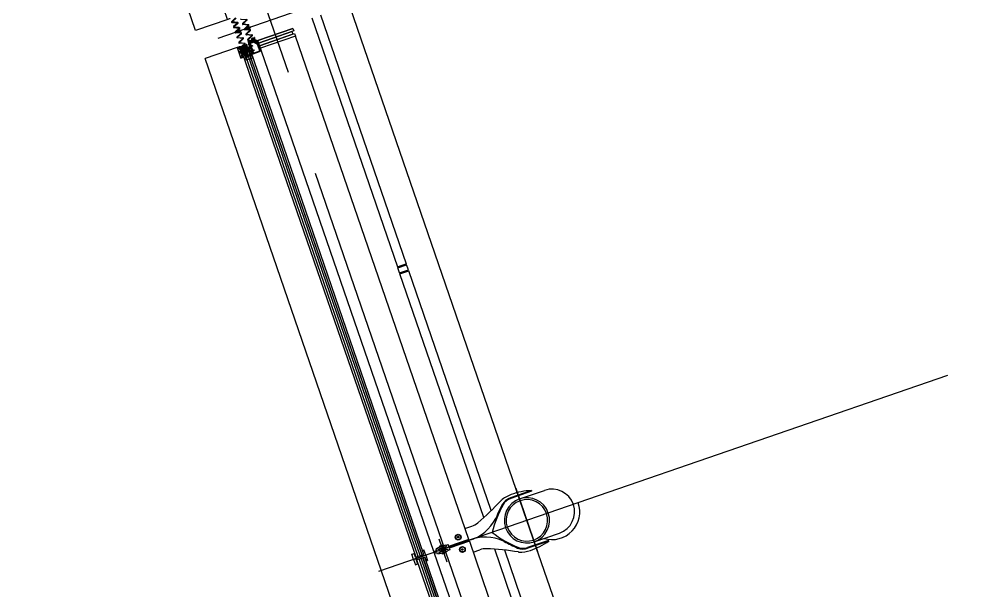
# Model space of a CAD drawing. Extents: x 809487 to 809680, y 818779 to 819225.
# Drawn here: x 809576.65 to 809581.85, y 818944.31 to 818947.39 of the extents above; entities that cross this region are included whole.
import ezdxf

# ---------------------------------------------------------------- set-up
doc = ezdxf.new("R2010")
doc.units = 0
for name, color, linetype in [('Default', 7, 'Continuous'), ('F-RC', 7, 'Continuous'), ('MAJ214__', 7, 'Continuous'), ('MAJ270__', 7, 'Continuous'), ('MAJ292__', 7, 'Continuous'), ('MAJ322__', 7, 'Continuous'), ('MAJ520__', 7, 'Continuous'), ('Refence', 7, 'Continuous'), ('WELDING', 7, 'Continuous')]:
    doc.layers.add(name, color=color, linetype=linetype)

# ---------------------------------------------------------------- blocks, each defined once
blk = doc.blocks.new('A$C53653C59_1')
at = {"layer": 'Default'}
for p, q in [((0.0101, 0.0085), (0.0128, 0.0128)), ((0.0101, 0.0059), (0.0101, 0.0084)), ((0.0128, 0.0011), (0.0102, 0.0058)), ((0.0114, 0.0082), (0.0131, 0.0108)), ((0.0114, 0.0082), (0.0114, 0.0061)), ((0.0131, 0.0031), (0.0114, 0.0061)), ((0.0129, 0.0128), (0.0129, 0.013)), ((0.0129, 0.0128), (0.0143, 0.0128)), ((0.0143, 0.0011), (0.0129, 0.0011)), ((0.0129, 0.0011), (0.0129, 0.001)), ((0.019, 0.0108), (0.0131, 0.0108)), ((0.0131, 0.0031), (0.019, 0.0031)), ((0.0144, 0.0127), (0.0144, 0.0122)), ((0.0144, 0.0017), (0.0144, 0.0012)), ((0.0145, 0.0121), (0.019, 0.0121)), ((0.019, 0.0018), (0.0145, 0.0018)), ((0.0179, 0.0071), (0.0179, 0.0081)), ((0.0179, 0.0058), (0.0179, 0.0067)), ((0.018, 0.0082), (0.019, 0.0082)), ((0.0203, 0.0071), (0.018, 0.007)), ((0.018, 0.0068), (0.0203, 0.0069)), ((0.019, 0.0057), (0.018, 0.0057)), ((0.0191, 0.0122), (0.0191, 0.0127)), ((0.0191, 0.0083), (0.0191, 0.0107)), ((0.0191, 0.0032), (0.0191, 0.0056)), ((0.0191, 0.0012), (0.0191, 0.0017)), ((0.0192, 0.0128), (0.0203, 0.0128)), ((0.0203, 0.0011), (0.0192, 0.0011)), ((0.0204, 0.0127), (0.0204, 0.0072)), ((0.0204, 0.0068), (0.0204, 0.0012))]:
    blk.add_line(p, q, dxfattribs=at)
for points in [[(0, 0), (0.001, 0.001), (0.0109, 0.001), (0.0081, 0.0059), (0.0081, 0.0085), (0.011, 0.013), (0.001, 0.013), (0, 0.014)], [(0.019, 0.0131), (0.019, 0.0121), (0.0144, 0.0121), (0.0144, 0.0131)], [(0.0191, 0.0008), (0.0191, 0.0018), (0.0144, 0.0018), (0.0144, 0.0008)]]:
    blk.add_lwpolyline(points, close=True, dxfattribs=at)
for centre, start, end in [((0.0102, 0.0084), 135.0442, 180.0442), ((0.0102, 0.0059), 180.0442, 225.0442), ((0.0129, 0.0127), 90.0442, 135.0442), ((0.0129, 0.0012), 225.0442, 270.0442), ((0.0143, 0.0127), 0.0442, 90.0442), ((0.0143, 0.0012), 270.0442, 0.0442), ((0.0145, 0.0122), 180.0442, 270.0442), ((0.0145, 0.0017), 90.0442, 180.0442), ((0.018, 0.0081), 90.0442, 180.0442), ((0.018, 0.0071), 180.0442, 270.0442), ((0.018, 0.0067), 90.0442, 180.0442), ((0.018, 0.0058), 180.0442, 270.0442), ((0.019, 0.0122), 270.0442, 0.0442), ((0.019, 0.0107), 0.0442, 90.0442), ((0.019, 0.0083), 270.0442, 0.0442), ((0.019, 0.0056), 0.0442, 90.0442), ((0.019, 0.0032), 270.0442, 0.0442), ((0.019, 0.0017), 0.0442, 90.0442), ((0.0192, 0.0127), 90.0442, 180.0442), ((0.0192, 0.0012), 180.0442, 270.0442), ((0.0203, 0.0127), 0.0442, 90.0442), ((0.0203, 0.0072), 270.0442, 0.0442), ((0.0203, 0.0068), 0.0442, 90.0442), ((0.0203, 0.0012), 270.0442, 0.0442)]:
    blk.add_arc(centre, 0.0001, start, end, dxfattribs=at)
blk = doc.blocks.new('M06MR19')
at = {"layer": 'Default'}
for p, q in [((-0.0092, 0), (0.024, 0)), ((0, 0.0025), (0.019, 0.0025)), ((0.0185, -0.003), (0.0185, 0.003)), ((0, -0.0025), (0.019, -0.0025))]:
    blk.add_line(p, q, dxfattribs=at)
for points in [[(-0.0042, 0.0008), (-0.0022, 0.0008), (-0.0022, -0.0007), (-0.0042, -0.0007)], [(-0.002, 0.006), (0, 0.006), (0, -0.006), (-0.002, -0.006)], [(0, -0.003), (0.0185, -0.003), (0.019, -0.0025), (0.019, 0.0025), (0.0185, 0.003), (0, 0.003)]]:
    blk.add_lwpolyline(points, dxfattribs=at)
for centre, radius, start, end in [((0.0078, 0), 0.012, 152.9643, 207.0357), ((-0.002, 0.005), 0.001, 90, 152.9643), ((-0.002, -0.005), 0.001, 207.0357, 270)]:
    blk.add_arc(centre, radius, start, end, dxfattribs=at)
blk = doc.blocks.new('N10TC16')
at = {"layer": 'Default'}
for p, q in [((-0.005, 0), (0.021, 0)), ((0.0035, 0.0025), (0.0043, -0.0025)), ((0.0055, 0.0025), (0.0063, -0.0025)), ((0.0075, 0.0025), (0.0083, -0.0025)), ((0.0095, 0.0025), (0.0103, -0.0025)), ((0.0115, 0.0025), (0.0123, -0.0025)), ((0.0135, 0.0025), (0.0143, -0.0025))]:
    blk.add_line(p, q, dxfattribs=at)
blk.add_lwpolyline([(0.003, 0.0017), (0, 0.0049), (0, -0.0049), (0.003, -0.0017)], close=True, dxfattribs=at)
for points in [[(0, 0.0008), (0.0014, 0.0008), (0.0014, -0.0008), (0, -0.0008)], [(0.003, -0.0017), (0.0138, -0.0017), (0.016, 0), (0.0138, 0.0017), (0.003, 0.0017)]]:
    blk.add_lwpolyline(points, dxfattribs=at)
blk = doc.blocks.new('M06MC_P')
at = {"layer": 'Default'}
for p, q in [((-0.011, 0), (0.011, 0)), ((0, -0.011), (0, 0.011))]:
    blk.add_line(p, q, dxfattribs=at)
for points in [[(-0.00375, 0.00025), (-0.00375, -0.00025)], [(-0.00125, 0.00075), (-0.00325, 0.00075)], [(-0.00075, 0.00325), (-0.00075, 0.00125)], [(0.00025, 0.00375), (-0.00025, 0.00375)], [(0.00075, 0.00125), (0.00075, 0.00325)], [(0.00325, 0.00075), (0.00125, 0.00075)], [(0.00375, -0.00025), (0.00375, 0.00025)], [(-0.00325, -0.00075), (-0.00125, -0.00075)], [(-0.00075, -0.00125), (-0.00075, -0.00325)], [(-0.00025, -0.00375), (0.00025, -0.00375)], [(0.00075, -0.00325), (0.00075, -0.00125)], [(0.00125, -0.00075), (0.00325, -0.00075)]]:
    blk.add_lwpolyline(points, dxfattribs=at)
blk.add_circle((0, 0), 0.006, dxfattribs=at)
for centre, start, end in [((-0.00325, 0.00025), 90, 180), ((-0.00125, 0.00125), 270, 0), ((-0.00025, 0.00325), 90, 180), ((0.00025, 0.00325), 0, 90), ((0.00125, 0.00125), 180, 270), ((0.00325, 0.00025), 360, 90), ((-0.00325, -0.00025), 180, 270), ((-0.00125, -0.00125), 0, 90), ((-0.00025, -0.00325), 180, 270), ((0.00025, -0.00325), 270, 0), ((0.00125, -0.00125), 90, 180), ((0.00325, -0.00025), 270, 0)]:
    blk.add_arc(centre, 0.0005, start, end, dxfattribs=at)
blk = doc.blocks.new('M06MC16')
at = {"layer": 'Default'}
for p, q in [((-0.005, 0), (0.021, 0)), ((0.003, 0.0025), (0.016, 0.0025)), ((0.0155, -0.003), (0.0155, 0.003)), ((0.003, -0.0025), (0.016, -0.0025))]:
    blk.add_line(p, q, dxfattribs=at)
blk.add_lwpolyline([(0, -0.006), (0.003, -0.003), (0.003, 0.003), (0, 0.006)], close=True, dxfattribs=at)
for points in [[(0, 0.00075), (0.002, 0.00075), (0.002, -0.00075), (0, -0.00075)], [(0.003, -0.003), (0.0155, -0.003), (0.016, -0.0025), (0.016, 0.0025), (0.0155, 0.003), (0.003, 0.003)]]:
    blk.add_lwpolyline(points, dxfattribs=at)
blk = doc.blocks.new('N12TH32')
at = {"layer": 'Default'}
for p, q in [((-0.0089, 0), (0.037, 0)), ((0, 0.0028), (0.001, -0.0028)), ((0.0021, 0.0028), (0.0031, -0.0028)), ((0.0042, 0.0028), (0.0052, -0.0028)), ((0.0063, 0.0028), (0.0073, -0.0028)), ((0.0084, 0.0028), (0.0094, -0.0028)), ((0.0105, 0.0028), (0.0115, -0.0028)), ((0.0126, 0.0028), (0.0136, -0.0028)), ((0.0147, 0.0028), (0.0157, -0.0028)), ((0.0168, 0.0028), (0.0178, -0.0028)), ((0.0189, 0.0028), (0.0199, -0.0028)), ((0.021, 0.0028), (0.022, -0.0028)), ((0.0231, 0.0028), (0.0241, -0.0028)), ((0.0252, 0.0028), (0.0262, -0.0028)), ((0.0273, 0.0028), (0.0283, -0.0028)), ((0.0294, 0.0028), (0.0303, -0.0023))]:
    blk.add_line(p, q, dxfattribs=at)
blk.add_lwpolyline([(-0.0039, 0.0034), (-0.0034, 0.004), (0, 0.004), (0, -0.004), (-0.0034, -0.004), (-0.0039, -0.0034)], close=True, dxfattribs=at)
for points in [[(-0.0034, 0), (0, 0), (-0.0034, 0)], [(0, -0.002), (0.0293, -0.002), (0.032, 0), (0.0293, 0.0021), (0, 0.0021)]]:
    blk.add_lwpolyline(points, dxfattribs=at)
for centre in [(-0.0002, 0.002), (-0.0002, -0.002)]:
    blk.add_arc(centre, 0.00372, 147.7958, 212.2042, dxfattribs=at)
blk = doc.blocks.new('A$C775818B6')
at = {"layer": 'Default'}
for points in [[(-0.0022, -0.0063), (-0.0022, -0.0018)], [(-0.0019, -0.0015), (-0.0014, -0.0015)], [(-0.0014, -0.0065), (-0.0019, -0.0065)], [(-0.0012, -0.0018), (-0.0012, -0.0025)], [(-0.0012, -0.0055), (-0.0012, -0.0063)], [(-0.0007, -0.003), (-0.0002, -0.003)], [(-0.0002, -0.005), (-0.0007, -0.005)], [(0.0003, -0.0025), (0.0003, -0.0005)], [(0.0003, -0.0075), (0.0003, -0.0055)], [(0.0008, 0), (0.0028, 0)], [(0.0028, -0.008), (0.0008, -0.008)], [(0.0013, -0.0015), (0.0013, -0.0065)], [(0.0023, -0.0065), (0.0023, -0.0015)], [(0.0033, -0.0005), (0.0033, -0.0075)]]:
    blk.add_lwpolyline(points, dxfattribs=at)
for centre, radius, start, end in [((-0.0019, -0.0018), 0.00025, 90.0056, 180.0056), ((-0.0019, -0.0063), 0.00025, 180.0056, 270.0056), ((-0.0014, -0.0018), 0.00025, 0.0056, 90.0056), ((-0.0014, -0.0063), 0.00025, 270.0056, 0.0056), ((-0.0007, -0.0025), 0.0005, 180.0056, 270.0056), ((-0.0007, -0.0055), 0.0005, 90.0056, 180.0056), ((-0.0002, -0.0025), 0.0005, 270.0056, 0.0056), ((-0.0002, -0.0055), 0.0005, 0.0056, 90.0056), ((0.0008, -0.0005), 0.0005, 90, 180.0056), ((0.0008, -0.0075), 0.0005, 180.0056, 270), ((0.0018, -0.0015), 0.0005, 0.0056, 180.0056), ((0.0018, -0.0065), 0.0005, 180.0056, 0.0056), ((0.0028, -0.0005), 0.0005, 0.0043, 90), ((0.0028, -0.0075), 0.0005, 270, 0.0043)]:
    blk.add_arc(centre, radius, start, end, dxfattribs=at)

msp = doc.modelspace()

# ---------------------------------------------------------------- linework, layer by layer
at = {"layer": 'Default'}
for points in [[(809577.9237, 818947.2722), (809577.9245, 818947.2699), (809577.9101, 818947.2675), (809577.9109, 818947.2652)], [(809577.8647, 818947.2281), (809577.8655, 818947.2258), (809577.8511, 818947.2234), (809577.8519, 818947.2211)], [(809577.8588, 818947.2076), (809577.8938, 818947.2197), (809577.8951, 818947.2159), (809577.8601, 818947.2038)], [(809577.8596, 818947.2079), (809577.8621, 818947.2008), (809577.8924, 818947.2192), (809577.8948, 818947.2121)]]:
    msp.add_lwpolyline(points, close=True, dxfattribs=at)
msp.add_lwpolyline([(809577.8601, 818947.2038), (809577.8725, 818947.1679), (809577.9075, 818947.1799), (809577.8951, 818947.2159)], dxfattribs=at)
at = {"layer": 'F-RC'}
for p, q in [((809578.2261, 818947.3949), (809578.6884, 818946.0522)), ((809578.2733, 818947.4112), (809578.7357, 818946.0685)), ((809578.6884, 818946.0522), (809578.708, 818946.059)), ((809578.69, 818946.0475), (809578.7373, 818946.0638)), ((809578.6998, 818946.0192), (809578.69, 818946.0475)), ((809578.6919, 818946.0482), (809578.6903, 818946.0529)), ((809578.6998, 818946.0192), (809578.7471, 818946.0354)), ((809578.7014, 818946.0144), (809578.7487, 818946.0307)), ((809578.708, 818946.059), (809578.7357, 818946.0685)), ((809578.7354, 818946.0631), (809578.7338, 818946.0679)), ((809578.7471, 818946.0354), (809578.7373, 818946.0638)), ((809578.7468, 818946.0301), (809578.7452, 818946.0348)), ((809579.1938, 818944.738), (809578.7487, 818946.0307)), ((809579.1538, 818944.7005), (809578.7014, 818946.0144)), ((809578.7033, 818946.0151), (809578.7017, 818946.0198)), ((809579.6651, 818943.2157), (809579.2127, 818944.5296)), ((809579.7124, 818943.232), (809579.2672, 818944.5247))]:
    msp.add_line(p, q, dxfattribs=at)
at = {"layer": 'MAJ214__'}
for p, q in [((809578.8838, 818944.5172), (809577.9347, 818947.2734)), ((809578.8208, 818944.4982), (809577.8847, 818947.2165)), ((809578.8215, 818944.4984), (809577.8855, 818947.2168)), ((809578.8, 818944.491), (809577.8639, 818947.2094)), ((809578.8113, 818944.4949), (809577.8753, 818947.2133)), ((809579.0729, 818944.5823), (809578.9642, 818944.5449)), ((809579.0761, 818944.5729), (809578.9674, 818944.5355)), ((809578.8838, 818944.5172), (809578.898, 818944.5221)), ((809578.9051, 818944.5352), (809578.8947, 818944.5316)), ((809578.8947, 818944.5316), (809578.898, 818944.5221)), ((809578.9125, 818944.5126), (809578.9201, 818944.5152)), ((809578.9452, 818944.5423), (809578.9144, 818944.5317)), ((809578.9152, 818944.5442), (809578.937, 818944.5517)), ((809578.9159, 818944.5455), (809578.9152, 818944.5442)), ((809578.9162, 818944.5414), (809578.9152, 818944.5442)), ((809578.9357, 818944.5523), (809578.9159, 818944.5455)), ((809578.916, 818944.5059), (809578.96, 818944.521)), ((809578.9162, 818944.5414), (809578.938, 818944.5488)), ((809578.9181, 818944.542), (809578.9184, 818944.5411)), ((809578.9509, 818944.5258), (809578.9201, 818944.5152)), ((809578.9492, 818944.5162), (809578.9274, 818944.5087)), ((809578.9502, 818944.5134), (809578.9284, 818944.5059)), ((809578.9357, 818944.5523), (809578.937, 818944.5517)), ((809578.9361, 818944.5482), (809578.9364, 818944.5472)), ((809578.938, 818944.5488), (809578.937, 818944.5517)), ((809578.9453, 818944.5424), (809578.9529, 818944.545)), ((809578.9468, 818944.5154), (809578.9471, 818944.516)), ((809578.947, 818944.5165), (809578.9471, 818944.516)), ((809578.9502, 818944.5134), (809578.9492, 818944.5162)), ((809578.9495, 818944.5121), (809578.9502, 818944.5134)), ((809578.9505, 818944.5508), (809578.9609, 818944.5544)), ((809578.9586, 818944.5285), (809578.951, 818944.5258)), ((809578.9707, 818944.526), (809578.9603, 818944.5224)), ((809578.9609, 818944.5544), (809578.9642, 818944.5449)), ((809578.9674, 818944.5355), (809578.9707, 818944.526)), ((809579.7767, 818941.6545), (809578.8048, 818944.4768)), ((809579.788, 818941.6584), (809578.8162, 818944.4807)), ((809579.7975, 818941.6616), (809578.8256, 818944.484)), ((809579.7982, 818941.6619), (809578.8264, 818944.4842)), ((809578.887, 818944.5078), (809578.9012, 818944.5127)), ((809578.887, 818944.5078), (809580.8372, 818938.8441)), ((809578.9045, 818944.5032), (809578.9012, 818944.5127)), ((809578.9149, 818944.5068), (809578.9045, 818944.5032)), ((809578.9284, 818944.5059), (809578.9274, 818944.5087)), ((809578.9297, 818944.5053), (809578.9284, 818944.5059)), ((809578.929, 818944.5103), (809578.9292, 818944.5099)), ((809578.9298, 818944.5096), (809578.9292, 818944.5099)), ((809578.9297, 818944.5053), (809578.9495, 818944.5121))]:
    msp.add_line(p, q, dxfattribs=at)
for points in [[(809579.4107, 818944.8458), (809579.2979, 818944.807)], [(809579.5046, 818944.5733), (809579.3918, 818944.5345)], [(809578.9494, 818944.5517), (809578.9054, 818944.5366)]]:
    msp.add_lwpolyline(points, dxfattribs=at)
for centre, radius in [((809579.0158, 818944.5944), 0.0155), ((809579.0158, 818944.5944), 0.0135), ((809579.0158, 818944.5944), 0.0042), ((809579.0386, 818944.5282), 0.0155), ((809579.0386, 818944.5282), 0.0135), ((809579.0386, 818944.5282), 0.0042)]:
    msp.add_circle(centre, radius, dxfattribs=at)
for centre, radius, start, end in [((809579.3237, 818944.7321), 0.0792, 109, 149.9624), ((809579.746, 818944.4879), 0.567, 149.9624, 158.1041), ((809579.0121, 818944.7997), 0.2307, 285.6773, 333.2312), ((809579.2013, 818944.7068), 0.02, 326.6754, 338.1041), ((809579.1621, 818944.3642), 0.2307, 64.7688, 112.3227), ((809579.1621, 818944.3642), 0.2307, 105.6773, 112.3227), ((809579.0121, 818944.7997), 0.2307, 285.6773, 292.3227), ((809579.254, 818944.5539), 0.02, 59.8959, 71.3246), ((809579.5484, 818945.0618), 0.567, 239.8959, 248.0376), ((809578.9327, 818944.5288), 0.0095, 145.1826, 198.9999), ((809578.9327, 818944.5288), 0.0095, 198.9999, 252.8174), ((809578.9327, 818944.5288), 0.006, 19.0001, 198.9999), ((809578.9327, 818944.5288), 0.006, 198.9999, 19.0001), ((809578.9327, 818944.5288), 0.0109, 101.1265, 116.8735), ((809578.9327, 818944.5288), 0.0109, 281.1265, 296.8735), ((809578.9327, 818944.5288), 0.0095, 19.0001, 71.3051), ((809578.9327, 818944.5288), 0.0095, 326.6949, 19.0001), ((809579.366, 818944.6094), 0.0792, 248.0376, 289)]:
    msp.add_arc(centre, radius, start, end, dxfattribs=at)
for points, degree in [([(809578.9051, 818944.5359), (809578.9051, 818944.5359), (809578.9051, 818944.536), (809578.9051, 818944.5361), (809578.9052, 818944.5361), (809578.9052, 818944.5362), (809578.9052, 818944.5362), (809578.9052, 818944.5363), (809578.9052, 818944.5363), (809578.9052, 818944.5364), (809578.9053, 818944.5364), (809578.9053, 818944.5365), (809578.9053, 818944.5365), (809578.9054, 818944.5366), (809578.9054, 818944.5366), (809578.9054, 818944.5366)], 3), ([(809578.906, 818944.5297), (809578.9059, 818944.53), (809578.9058, 818944.5304), (809578.9056, 818944.5312), (809578.9055, 818944.5318), (809578.9053, 818944.5329), (809578.9052, 818944.5335), (809578.9052, 818944.5346), (809578.9051, 818944.5352), (809578.9051, 818944.5359)], 3), ([(809578.906, 818944.5297), (809578.906, 818944.5297), (809578.906, 818944.5296), (809578.906, 818944.5296), (809578.906, 818944.5296), (809578.906, 818944.5295), (809578.906, 818944.5295), (809578.906, 818944.5295)], 3), ([(809578.9068, 818944.5291), (809578.9068, 818944.5291), (809578.9068, 818944.5291), (809578.9068, 818944.5291), (809578.9067, 818944.5291), (809578.9066, 818944.5291), (809578.9066, 818944.5291), (809578.9065, 818944.5291), (809578.9064, 818944.5291), (809578.9063, 818944.5292), (809578.9062, 818944.5292), (809578.9061, 818944.5294), (809578.9061, 818944.5294), (809578.906, 818944.5295)], 3), ([(809578.9068, 818944.5291), (809578.9074, 818944.5293), (809578.9081, 818944.5296), (809578.9097, 818944.5301), (809578.9106, 818944.5304), (809578.9122, 818944.531), (809578.9128, 818944.5312), (809578.9137, 818944.5315), (809578.914, 818944.5316), (809578.9144, 818944.5317)], 3), ([(809578.9068, 818944.5291), (809578.9077, 818944.5294), (809578.9085, 818944.5297), (809578.9094, 818944.53), (809578.9107, 818944.5305), (809578.9119, 818944.5309), (809578.9133, 818944.5313), (809578.9136, 818944.5315), (809578.914, 818944.5316), (809578.9144, 818944.5317)], 3), ([(809578.9144, 818944.5317), (809578.9144, 818944.5317), (809578.9144, 818944.5317), (809578.9145, 818944.5316), (809578.9145, 818944.5314), (809578.9146, 818944.5308), (809578.9147, 818944.5304), (809578.9149, 818944.5291), (809578.915, 818944.5281), (809578.9155, 818944.5259), (809578.9158, 818944.5247), (809578.9162, 818944.5234), (809578.9162, 818944.5232), (809578.9163, 818944.5231)], 3), ([(809578.9163, 818944.5231), (809578.9166, 818944.5221), (809578.917, 818944.5211), (809578.918, 818944.5192), (809578.9185, 818944.5182), (809578.9192, 818944.5169), (809578.9195, 818944.5164), (809578.9198, 818944.5158), (809578.92, 818944.5156), (809578.92, 818944.5153), (809578.9201, 818944.5152), (809578.9201, 818944.5152)], 3), ([(809578.9256, 818944.5353), (809578.9256, 818944.5353), (809578.9256, 818944.5353), (809578.9255, 818944.5352), (809578.9255, 818944.5351), (809578.9253, 818944.5349), (809578.9252, 818944.5347), (809578.925, 818944.5344), (809578.9249, 818944.5342), (809578.9248, 818944.534)], 3), ([(809578.9277, 818944.5386), (809578.9266, 818944.5368), (809578.9256, 818944.5353)], 2), ([(809578.9297, 818944.5198), (809578.9298, 818944.5197), (809578.93, 818944.5197), (809578.9305, 818944.5195), (809578.9307, 818944.5195), (809578.9309, 818944.5194), (809578.931, 818944.5193), (809578.9311, 818944.5193), (809578.9311, 818944.5193), (809578.9311, 818944.5193)], 3), ([(809578.9343, 818944.5383), (809578.9325, 818944.5389), (809578.9306, 818944.5395)], 2), ([(809578.9311, 818944.5193), (809578.9329, 818944.5187), (809578.9348, 818944.518)], 2), ([(809578.9357, 818944.5378), (809578.9356, 818944.5379), (809578.9353, 818944.5379), (809578.9349, 818944.5381), (809578.9347, 818944.5381), (809578.9345, 818944.5382), (809578.9344, 818944.5382), (809578.9343, 818944.5383), (809578.9343, 818944.5383), (809578.9343, 818944.5383)], 3), ([(809578.9376, 818944.519), (809578.9388, 818944.5208), (809578.9398, 818944.5223)], 2), ([(809578.9398, 818944.5223), (809578.9398, 818944.5223), (809578.9398, 818944.5223), (809578.9399, 818944.5224), (809578.9399, 818944.5225), (809578.9401, 818944.5227), (809578.9402, 818944.5229), (809578.9404, 818944.5232), (809578.9405, 818944.5234), (809578.9406, 818944.5236)], 3), ([(809578.9452, 818944.5423), (809578.9452, 818944.5424), (809578.9453, 818944.5424), (809578.9453, 818944.5424)], 2), ([(809578.9452, 818944.5423), (809578.9452, 818944.5424), (809578.9453, 818944.5424), (809578.9453, 818944.5424)], 2), ([(809578.9491, 818944.5344), (809578.9488, 818944.5355), (809578.9484, 818944.5364), (809578.9474, 818944.5384), (809578.9469, 818944.5394), (809578.9462, 818944.5407), (809578.9459, 818944.5411), (809578.9455, 818944.5418), (809578.9454, 818944.542), (809578.9454, 818944.5423), (809578.9453, 818944.5423), (809578.9453, 818944.5424)], 3), ([(809578.951, 818944.5258), (809578.951, 818944.5259), (809578.951, 818944.5259), (809578.9509, 818944.526), (809578.9509, 818944.5262), (809578.9508, 818944.5268), (809578.9507, 818944.5272), (809578.9505, 818944.5284), (809578.9504, 818944.5295), (809578.9499, 818944.5317), (809578.9496, 818944.5329), (809578.9492, 818944.5342), (809578.9492, 818944.5343), (809578.9491, 818944.5344)], 3), ([(809578.9501, 818944.5513), (809578.9505, 818944.5508), (809578.9508, 818944.5504), (809578.9515, 818944.5494), (809578.9518, 818944.5489), (809578.9523, 818944.5479), (809578.9526, 818944.5474), (809578.953, 818944.5466), (809578.9531, 818944.5463), (809578.9532, 818944.546)], 3), ([(809578.951, 818944.5258), (809578.951, 818944.5258), (809578.9509, 818944.5258), (809578.9509, 818944.5258)], 2), ([(809578.9533, 818944.5458), (809578.9533, 818944.5457), (809578.9533, 818944.5457), (809578.9533, 818944.5456), (809578.9533, 818944.5455), (809578.9533, 818944.5454), (809578.9533, 818944.5453), (809578.9532, 818944.5452), (809578.9531, 818944.5451), (809578.953, 818944.5451), (809578.953, 818944.545), (809578.9529, 818944.545), (809578.9529, 818944.545), (809578.9529, 818944.545)], 3), ([(809578.9533, 818944.5458), (809578.9533, 818944.5458), (809578.9533, 818944.5458), (809578.9533, 818944.5458), (809578.9533, 818944.5459), (809578.9532, 818944.5459), (809578.9532, 818944.5459), (809578.9532, 818944.546)], 3), ([(809578.9586, 818944.5285), (809578.9586, 818944.5285), (809578.9586, 818944.5285), (809578.9586, 818944.5285), (809578.9587, 818944.5285), (809578.9588, 818944.5285), (809578.9588, 818944.5285), (809578.9589, 818944.5285), (809578.959, 818944.5285), (809578.9591, 818944.5284), (809578.9592, 818944.5283), (809578.9593, 818944.5282), (809578.9593, 818944.5282), (809578.9594, 818944.5281)], 3), ([(809578.9594, 818944.5279), (809578.9594, 818944.5279), (809578.9594, 818944.5279), (809578.9594, 818944.528), (809578.9594, 818944.528), (809578.9594, 818944.5281), (809578.9594, 818944.5281), (809578.9594, 818944.5281)], 3), ([(809578.9594, 818944.5279), (809578.9595, 818944.5276), (809578.9596, 818944.5272), (809578.9598, 818944.5264), (809578.9599, 818944.5258), (809578.9601, 818944.5247), (809578.9602, 818944.5241), (809578.9602, 818944.523), (809578.9603, 818944.5223), (809578.9603, 818944.5217)], 3), ([(809578.9603, 818944.5217), (809578.9603, 818944.5217), (809578.9603, 818944.5216), (809578.9602, 818944.5215), (809578.9602, 818944.5215), (809578.9602, 818944.5214), (809578.9602, 818944.5213), (809578.9602, 818944.5213), (809578.9602, 818944.5213), (809578.9602, 818944.5212), (809578.9601, 818944.5212), (809578.9601, 818944.5211), (809578.9601, 818944.5211), (809578.96, 818944.521), (809578.96, 818944.521), (809578.96, 818944.521)], 3), ([(809578.9121, 818944.5118), (809578.9121, 818944.5118), (809578.9121, 818944.5119), (809578.9121, 818944.512), (809578.9121, 818944.5121), (809578.9121, 818944.5122), (809578.9121, 818944.5123), (809578.9122, 818944.5124), (809578.9123, 818944.5124), (809578.9124, 818944.5125), (809578.9124, 818944.5126), (809578.9125, 818944.5126), (809578.9125, 818944.5126), (809578.9125, 818944.5126)], 3), ([(809578.9121, 818944.5118), (809578.9121, 818944.5118), (809578.9121, 818944.5118), (809578.9121, 818944.5117), (809578.9121, 818944.5117), (809578.9122, 818944.5117), (809578.9122, 818944.5116), (809578.9122, 818944.5116)], 3), ([(809578.9153, 818944.5063), (809578.9149, 818944.5067), (809578.9146, 818944.5072), (809578.9139, 818944.5082), (809578.9136, 818944.5087), (809578.9131, 818944.5097), (809578.9128, 818944.5102), (809578.9124, 818944.511), (809578.9123, 818944.5113), (809578.9122, 818944.5116)], 3), ([(809578.916, 818944.5059), (809578.916, 818944.5058), (809578.9159, 818944.5058), (809578.9159, 818944.5059), (809578.9158, 818944.5059), (809578.9157, 818944.5059), (809578.9157, 818944.5059), (809578.9156, 818944.506), (809578.9156, 818944.506), (809578.9156, 818944.506), (809578.9155, 818944.506), (809578.9155, 818944.5061), (809578.9154, 818944.5061), (809578.9154, 818944.5062), (809578.9153, 818944.5062), (809578.9153, 818944.5063)], 3)]:
    msp.add_open_spline(points, degree=degree, dxfattribs=at)
at = {"layer": 'MAJ270__'}
for p, q in [((809579.3865, 818944.685), (809577.4331, 818950.3582)), ((809578.1001, 818947.1003), (809577.9284, 818947.5989)), ((809578.2601, 818947.4701), (809577.7202, 818947.2842)), ((809578.2447, 818946.5574), (809587.042, 818921.0081)), ((809581.6553, 818945.4663), (809578.5853, 818944.4092)), ((809581.6553, 818945.4663), (809578.5853, 818944.4092)), ((809579.327, 818944.858), (809579.4443, 818944.5171)), ((809579.446, 818944.5121), (809579.3287, 818944.853)), ((809581.3399, 818939.0119), (809579.3865, 818944.685)), ((809578.9563, 818944.4601), (809578.9136, 818944.5844)), ((809578.9563, 818944.4601), (809578.9136, 818944.5844)), ((809578.9563, 818944.4601), (809578.9136, 818944.5844)), ((809578.7933, 818944.4728), (809578.7884, 818944.487)), ((809578.7933, 818944.4728), (809578.7884, 818944.487))]:
    msp.add_line(p, q, dxfattribs=at)
msp.add_circle((809578.7908, 818944.4799), 0.003, dxfattribs=at)
msp.add_circle((809578.7908, 818944.4799), 0.003, dxfattribs=at)
at = {"layer": 'MAJ292__'}
for p, q in [((809577.599, 818947.327), (809576.6483, 818950.0879)), ((809577.7727, 818947.3869), (809577.599, 818947.327)), ((809578.1239, 818947.3385), (809577.9347, 818947.2734)), ((809578.0955, 818947.3288), (809578.1144, 818947.3353)), ((809579.0729, 818944.5823), (809578.1385, 818947.296)), ((809577.8234, 818947.2351), (809577.6511, 818947.1757)), ((809578.8309, 818944.5017), (809577.8949, 818947.2201)), ((809580.5551, 818938.7417), (809577.6511, 818947.1757)), ((809578.7884, 818944.487), (809577.8524, 818947.2054)), ((809579.3468, 818944.8004), (809579.482, 818944.847)), ((809579.0761, 818944.5729), (809581.0263, 818938.9092)), ((809579.4262, 818944.5697), (809579.5614, 818944.6163)), ((809578.8236, 818944.523), (809578.8309, 818944.5255)), ((809578.8309, 818944.5017), (809578.8236, 818944.523)), ((809578.8407, 818944.4971), (809578.8309, 818944.5255)), ((809578.7654, 818944.5029), (809578.7777, 818944.5072)), ((809578.7752, 818944.4746), (809578.7654, 818944.5029)), ((809578.7752, 818944.4746), (809578.8407, 818944.4971)), ((809578.7752, 818944.4746), (809578.8407, 818944.4971)), ((809578.7752, 818944.4746), (809578.785, 818944.4462)), ((809578.785, 818944.4859), (809578.7777, 818944.5072)), ((809578.7851, 818944.4859), (809578.8309, 818944.5017)), ((809578.7899, 818944.4717), (809578.8358, 818944.4875)), ((809578.7899, 818944.4717), (809578.7972, 818944.4504)), ((809579.7651, 818941.6505), (809578.7934, 818944.4725)), ((809579.8076, 818941.6651), (809578.8358, 818944.4875)), ((809578.8358, 818944.4875), (809578.8431, 818944.4662)), ((809578.8407, 818944.4971), (809578.8505, 818944.4687)), ((809578.8431, 818944.4662), (809578.8505, 818944.4687)), ((809578.785, 818944.4462), (809578.7972, 818944.4504))]:
    msp.add_line(p, q, dxfattribs=at)
for points in [[(809577.9396, 818947.2592), (809577.9347, 818947.2734), (809578.1239, 818947.3385), (809578.1287, 818947.3244)], [(809577.9445, 818947.2451), (809577.9396, 818947.2592), (809578.1193, 818947.3211), (809578.1242, 818947.3069)], [(809577.9494, 818947.2309), (809577.9445, 818947.2451), (809578.1336, 818947.3102), (809578.1385, 818947.296)]]:
    msp.add_lwpolyline(points, close=True, dxfattribs=at)
for points in [[(809579.4107, 818944.8458), (809579.4121, 818944.8418), (809579.2993, 818944.803)], [(809579.0525, 818944.6414), (809579.0893, 818944.6541)], [(809579.5046, 818944.5733), (809579.5032, 818944.5773), (809579.3904, 818944.5385)], [(809579.0965, 818944.5138), (809579.1333, 818944.5265)]]:
    msp.add_lwpolyline(points, dxfattribs=at)
for centre, radius, start, end in [((809579.4218, 818944.5067), 0.3393, 91.8607, 110.7061), ((809579.5217, 818944.7316), 0.122, 19, 109), ((809578.2583, 818945.6976), 1.3402, 310.0784, 317.4258), ((809579.26, 818944.7774), 0.02, 130.3961, 137.4258), ((809579.3587, 818944.6613), 0.1724, 109.2751, 130.3961), ((809579.3237, 818944.7321), 0.075, 109, 149.9624), ((809579.3865, 818944.685), 0.122, 19, 199), ((809579.3865, 818944.685), 0.112, 19, 199), ((809579.5217, 818944.7316), 0.15, 253.4229, 19), ((809579.746, 818944.4879), 0.5628, 149.9624, 166.3679), ((809579.3865, 818944.685), 0.122, 199, 19), ((809579.3865, 818944.685), 0.112, 199, 19), ((809579.5217, 818944.7316), 0.122, 289, 19), ((809579.0568, 818944.7487), 0.1, 289, 310.0784), ((809579.5484, 818945.0618), 0.5628, 231.6321, 248.0376), ((809579.3045, 818944.8473), 0.3393, 287.2939, 306.1393), ((809579.1658, 818944.4319), 0.1, 87.9216, 109), ((809579.1209, 818943.1925), 1.3402, 80.5742, 87.9216), ((809579.366, 818944.6094), 0.075, 248.0376, 289), ((809579.3436, 818944.5344), 0.02, 260.5742, 267.6039), ((809579.35, 818944.6866), 0.1724, 267.6039, 288.7249)]:
    msp.add_arc(centre, radius, start, end, dxfattribs=at)
msp.add_open_spline([(809578.9494, 818944.5517), (809578.9494, 818944.5517), (809578.9495, 818944.5517), (809578.9495, 818944.5517), (809578.9496, 818944.5517), (809578.9497, 818944.5517), (809578.9497, 818944.5517), (809578.9497, 818944.5516), (809578.9498, 818944.5516), (809578.9498, 818944.5516), (809578.9499, 818944.5516), (809578.9499, 818944.5515), (809578.9499, 818944.5515), (809578.95, 818944.5514), (809578.95, 818944.5514), (809578.9501, 818944.5513)], degree=3, dxfattribs=at)
at = {"layer": 'MAJ322__'}
for points in [[(809577.7782, 818947.391), (809577.7797, 818947.3903), (809577.7813, 818947.3909), (809577.7812, 818947.3911), (809577.7834, 818947.3919), (809577.7839, 818947.3907), (809577.7713, 818947.3864), (809577.7518, 818947.4431), (809577.7643, 818947.4474), (809577.7648, 818947.4462), (809577.7625, 818947.4454), (809577.7624, 818947.4457), (809577.7608, 818947.4452), (809577.7601, 818947.4437)], [(809577.8869, 818947.2691), (809577.8861, 818947.2714)], [(809577.8864, 818947.2719), (809577.8878, 818947.2724)], [(809577.9006, 818947.2734), (809577.8874, 818947.2689)], [(809577.8883, 818947.2721), (809577.8883, 818947.272)], [(809577.8888, 818947.2718), (809577.8997, 818947.2755)], [(809577.9, 818947.2756), (809577.9158, 818947.2895)], [(809577.9128, 818947.2838), (809577.9042, 818947.2763)], [(809577.9046, 818947.2714), (809577.9046, 818947.2714)], [(809577.9068, 818947.2722), (809577.909, 818947.2658)], [(809577.9177, 818947.289), (809577.9177, 818947.2888)], [(809577.9292, 818947.2746), (809577.9301, 818947.2718), (809577.9271, 818947.2708), (809577.927, 818947.2712)], [(809577.8317, 818947.2357), (809577.8325, 818947.2371), (809577.834, 818947.2377), (809577.8341, 818947.2374), (809577.8364, 818947.2382), (809577.836, 818947.2394), (809577.8234, 818947.2351), (809577.8429, 818947.1783), (809577.8555, 818947.1827), (809577.8551, 818947.1839), (809577.8528, 818947.1831), (809577.8529, 818947.1828), (809577.8513, 818947.1823), (809577.8499, 818947.183)], [(809577.8247, 818947.2345), (809577.8258, 818947.2349), (809577.8273, 818947.2341)], [(809577.8454, 818947.1815), (809577.8447, 818947.18), (809577.8435, 818947.1796), (809577.8247, 818947.2345)], [(809577.8293, 818947.2354), (809577.827, 818947.2329)], [(809577.8278, 818947.2316), (809577.8328, 818947.2333)], [(809577.8283, 818947.2343), (809577.8292, 818947.2354)], [(809577.8301, 818947.2356), (809577.8307, 818947.2353)], [(809577.8381, 818947.2332), (809577.8364, 818947.238), (809577.8343, 818947.2372), (809577.8348, 818947.2357), (809577.832, 818947.2348), (809577.8303, 818947.2356)], [(809577.8334, 818947.233), (809577.8359, 818947.2259)], [(809577.8371, 818947.2284), (809577.8355, 818947.2331)], [(809577.8358, 818947.2338), (809577.8363, 818947.2339)], [(809577.8365, 818947.2255), (809577.8376, 818947.2259)], [(809577.8369, 818947.2336), (809577.8371, 818947.2329)], [(809577.8375, 818947.2327), (809577.8379, 818947.2329)], [(809577.8382, 818947.2282), (809577.8377, 818947.2281)], [(809577.8381, 818947.2332), (809577.8381, 818947.2332)], [(809577.8383, 818947.2296), (809577.8385, 818947.2289)], [(809577.8383, 818947.2256), (809577.8488, 818947.195)], [(809577.8389, 818947.2301), (809577.8384, 818947.2299)], [(809577.8431, 818947.2186), (809577.8392, 818947.2299)], [(809577.8486, 818947.2041), (809577.8503, 818947.2047), (809577.8496, 818947.2066), (809577.8502, 818947.2078), (809577.8473, 818947.2163), (809577.846, 818947.217), (809577.8454, 818947.2189), (809577.8438, 818947.2183)], [(809577.8456, 818947.2311), (809577.8448, 818947.2334)], [(809577.8451, 818947.2338), (809577.8465, 818947.2343)], [(809577.8863, 818947.2507), (809577.8917, 818947.2348), (809577.8454, 818947.2189), (809577.846, 818947.217), (809577.8473, 818947.2163), (809577.8502, 818947.2078), (809577.8496, 818947.2066), (809577.8503, 818947.2047), (809577.8966, 818947.2206), (809577.9021, 818947.2048)], [(809577.8593, 818947.2354), (809577.8461, 818947.2308)], [(809577.847, 818947.2341), (809577.847, 818947.234)], [(809577.8475, 818947.2337), (809577.8584, 818947.2375)], [(809577.849, 818947.2213), (809577.8479, 818947.2244)], [(809577.8482, 818947.2248), (809577.8614, 818947.2294)], [(809577.8509, 818947.2216), (809577.8495, 818947.2211)], [(809577.8508, 818947.2229), (809577.8511, 818947.2221)], [(809577.8647, 818947.2281), (809577.8511, 818947.2234)], [(809577.8586, 818947.2376), (809577.8745, 818947.2515)], [(809577.8715, 818947.2458), (809577.8629, 818947.2383)], [(809577.8633, 818947.2334), (809577.8633, 818947.2334)], [(809577.8655, 818947.227), (809577.8652, 818947.2279)], [(809577.8654, 818947.2342), (809577.8677, 818947.2278)], [(809577.8674, 818947.2273), (809577.866, 818947.2268)], [(809577.8763, 818947.251), (809577.8764, 818947.2508)], [(809577.904, 818947.1994), (809577.9096, 818947.2013), (809577.8901, 818947.258), (809577.8844, 818947.2561), (809577.8852, 818947.254)], [(809577.8855, 818947.2538), (809577.8859, 818947.254)], [(809577.8879, 818947.2365), (809577.8888, 818947.2338), (809577.8858, 818947.2328), (809577.8857, 818947.2332)], [(809577.8861, 818947.2543), (809577.8859, 818947.2548)], [(809577.8863, 818947.2554), (809577.8867, 818947.2556)], [(809577.8869, 818947.2511), (809577.8865, 818947.251)], [(809577.8874, 818947.2505), (809577.8872, 818947.251)], [(809577.8874, 818947.2553), (809577.8888, 818947.251)], [(809577.8885, 818947.2504), (809577.888, 818947.2502)], [(809577.8903, 818947.2593), (809577.8892, 818947.2624)], [(809577.8895, 818947.2629), (809577.9027, 818947.2674)], [(809577.8922, 818947.2596), (809577.8908, 818947.2591)], [(809577.8921, 818947.261), (809577.8924, 818947.2601)], [(809577.906, 818947.2661), (809577.8924, 818947.2614)], [(809577.9068, 818947.265), (809577.9065, 818947.2659)], [(809577.9087, 818947.2653), (809577.9073, 818947.2648)], [(809577.8492, 818947.1855), (809577.8443, 818947.1838)], [(809577.8444, 818947.1822), (809577.8478, 818947.1817)], [(809577.8477, 818947.1817), (809577.8463, 818947.1819)], [(809577.8471, 818947.1933), (809577.8495, 818947.1861)], [(809577.8485, 818947.1943), (809577.8474, 818947.1939)], [(809577.8522, 818947.1922), (809577.8483, 818947.2035)], [(809577.8488, 818947.1827), (809577.8485, 818947.1821)], [(809577.8486, 818947.1822), (809577.8495, 818947.1839), (809577.8523, 818947.1849), (809577.8528, 818947.1833), (809577.855, 818947.1841), (809577.8534, 818947.1888), (809577.8534, 818947.1888)], [(809577.8512, 818947.1873), (809577.8496, 818947.192)], [(809577.8499, 818947.1927), (809577.8504, 818947.1928)], [(809577.851, 818947.1925), (809577.8513, 818947.1918)], [(809577.8516, 818947.1917), (809577.8521, 818947.1918)], [(809577.8524, 818947.1872), (809577.8519, 818947.187)], [(809577.8524, 818947.1885), (809577.8527, 818947.1878)], [(809577.853, 818947.189), (809577.8526, 818947.1888)], [(809577.9024, 818947.2046), (809577.9029, 818947.2048)], [(809577.903, 818947.2051), (809577.9029, 818947.2056)], [(809577.9032, 818947.2062), (809577.9037, 818947.2064)], [(809577.9032, 818947.2015), (809577.904, 818947.1994)], [(809577.9039, 818947.202), (809577.9034, 818947.2018)], [(809577.9043, 818947.2013), (809577.9042, 818947.2018)], [(809577.9043, 818947.2061), (809577.9058, 818947.2018)], [(809577.9054, 818947.2012), (809577.905, 818947.201)]]:
    msp.add_lwpolyline(points, dxfattribs=at)
for points in [[(809577.9096, 818947.2013), (809577.9496, 818947.2151), (809577.93, 818947.2718), (809577.8901, 818947.258)], [(809577.9115, 818947.2051), (809577.9458, 818947.2169), (809577.9282, 818947.268), (809577.8939, 818947.2562)], [(809577.8536, 818947.2111), (809577.895, 818947.2254), (809577.8934, 818947.2301), (809577.852, 818947.2158)]]:
    msp.add_lwpolyline(points, close=True, dxfattribs=at)
for centre, radius, start, end in [((809577.8865, 818947.2715), 0.000381, 109, 199), ((809577.8873, 818947.2692), 0.000381, 199, 289), ((809577.8879, 818947.272), 0.000381, 19, 109), ((809577.8887, 818947.2721), 0.000381, 199, 289), ((809577.8995, 818947.2763), 0.000787, 289, 307.0549), ((809577.9016, 818947.2704), 0.00315, 19, 109), ((809577.9016, 818947.2704), 0.00315, 289, 19), ((809577.9047, 818947.2758), 0.000762, 131.0836, 239.7153), ((809577.9016, 818947.2704), 0.00544, 19, 59.7153), ((809577.9133, 818947.2832), 0.000762, 2.3978, 131.0836), ((809577.926, 818947.2837), 0.012, 182.3978, 270.9509), ((809577.9166, 818947.2886), 0.00114, 19, 131.0836), ((809577.926, 818947.2837), 0.00972, 148.7561, 289), ((809577.9262, 818947.271), 0.000787, 19, 90.9509), ((809577.8276, 818947.2324), 0.0008, 137.0659, 288.9934), ((809577.8277, 818947.2349), 0.0008, 243.9934, 318.9934), ((809577.8298, 818947.2348), 0.0008, 63.9934, 138.9934), ((809577.8299, 818947.2349), 0.0008, 63.9934, 137.0659), ((809577.831, 818947.236), 0.0008, 243.9934, 333.9934), ((809577.8329, 818947.2329), 0.0005, 18.9937, 108.9934), ((809577.836, 818947.2333), 0.0005, 109, 199), ((809577.8363, 818947.226), 0.0005, 198.9937, 288.9937), ((809577.8364, 818947.2334), 0.0005, 19, 109), ((809577.8374, 818947.233), 0.00025, 199, 289), ((809577.8376, 818947.2286), 0.0005, 199, 289), ((809577.8378, 818947.2255), 0.0005, 18.9934, 108.9937), ((809577.8379, 818947.2331), 0.00025, 289, 19), ((809577.8381, 818947.2287), 0.0005, 289, 19), ((809577.8385, 818947.2297), 0.00025, 109, 199), ((809577.839, 818947.2298), 0.00025, 19.6621, 109), ((809577.8436, 818947.2188), 0.0005, 198.9934, 288.9934), ((809577.8452, 818947.2335), 0.000381, 109, 199), ((809577.846, 818947.2312), 0.000381, 199, 289), ((809577.8466, 818947.234), 0.000381, 19, 109), ((809577.8474, 818947.2341), 0.000381, 199, 289), ((809577.8483, 818947.2245), 0.000381, 109, 199), ((809577.8493, 818947.2215), 0.000381, 199, 289), ((809577.8512, 818947.2231), 0.000381, 109, 199), ((809577.8508, 818947.2219), 0.000381, 289, 19), ((809577.8582, 818947.2382), 0.000787, 289, 307.0549), ((809577.8603, 818947.2324), 0.00315, 19, 109), ((809577.8603, 818947.2324), 0.00315, 289, 19), ((809577.8634, 818947.2378), 0.000762, 131.0836, 239.7153), ((809577.8603, 818947.2324), 0.00544, 19, 59.7153), ((809577.8648, 818947.2278), 0.000381, 19, 109), ((809577.8659, 818947.2271), 0.000381, 199, 289), ((809577.8673, 818947.2276), 0.000381, 289, 19), ((809577.872, 818947.2452), 0.000762, 2.3978, 131.0836), ((809577.8847, 818947.2457), 0.012, 182.3978, 270.9509), ((809577.8753, 818947.2506), 0.00114, 19, 131.0836), ((809577.8847, 818947.2457), 0.00972, 148.7561, 289), ((809577.8849, 818947.2329), 0.000787, 19, 90.9509), ((809577.8854, 818947.254), 0.00025, 198.9998, 288.9998), ((809577.8864, 818947.2549), 0.0005, 108.9998, 198.9998), ((809577.8859, 818947.2542), 0.00025, 288.9998, 18.9998), ((809577.8865, 818947.2507), 0.00025, 108.9998, 198.9998), ((809577.8869, 818947.2551), 0.0005, 18.9998, 108.9998), ((809577.887, 818947.2509), 0.00025, 18.9998, 108.9998), ((809577.8879, 818947.2507), 0.0005, 198.9998, 288.9998), ((809577.8884, 818947.2508), 0.0005, 288.9998, 18.9998), ((809577.8896, 818947.2625), 0.000381, 109, 199), ((809577.8906, 818947.2595), 0.000381, 199, 289), ((809577.8925, 818947.2611), 0.000381, 109, 199), ((809577.8921, 818947.26), 0.000381, 289, 19), ((809577.9061, 818947.2658), 0.000381, 19, 109), ((809577.9072, 818947.2652), 0.000381, 199, 289), ((809577.9086, 818947.2657), 0.000381, 289, 19), ((809577.8446, 818947.183), 0.0008, 108.9934, 260.9209), ((809577.8462, 818947.1812), 0.0008, 78.9934, 153.9934), ((809577.8475, 818947.1935), 0.0005, 108.9931, 198.9931), ((809577.8478, 818947.1825), 0.0008, 258.9934, 333.9934), ((809577.8479, 818947.1825), 0.0008, 260.9209, 333.9934), ((809577.8488, 818947.2036), 0.0005, 108.9934, 198.9934), ((809577.8484, 818947.1948), 0.0005, 288.9931, 18.9934), ((809577.8495, 818947.1823), 0.0008, 63.9934, 153.9934), ((809577.8491, 818947.186), 0.0005, 288.9934, 18.9931), ((809577.8501, 818947.1922), 0.0005, 108.9931, 198.9931), ((809577.8506, 818947.1924), 0.0005, 18.9931, 108.9931), ((809577.8517, 818947.1875), 0.0005, 198.9931, 288.9931), ((809577.8515, 818947.1919), 0.00025, 198.9931, 288.9931), ((809577.852, 818947.1921), 0.00025, 288.9931, 18.331), ((809577.8527, 818947.1886), 0.00025, 108.9931, 198.9931), ((809577.8522, 818947.1876), 0.0005, 288.9931, 18.9931), ((809577.8531, 818947.1888), 0.00025, 18.9931, 108.9931), ((809577.9023, 818947.2049), 0.00025, 199.0002, 289.0002), ((809577.9033, 818947.2058), 0.0005, 109.0002, 199.0002), ((809577.9028, 818947.205), 0.00025, 289.0002, 19.0002), ((809577.9035, 818947.2016), 0.00025, 109.0002, 199.0002), ((809577.9038, 818947.2059), 0.0005, 19.0002, 109.0002), ((809577.9039, 818947.2017), 0.00025, 19.0002, 109.0002), ((809577.9048, 818947.2015), 0.0005, 199.0002, 289.0002), ((809577.9053, 818947.2017), 0.0005, 289.0002, 19.0002)]:
    msp.add_arc(centre, radius, start, end, dxfattribs=at)
at = {"layer": 'Refence'}
for p, q in [((809577.8151, 818947.3947), (809577.7945, 818947.3755)), ((809577.7974, 818947.3739), (809577.8181, 818947.3931)), ((809577.8258, 818947.3707), (809577.7977, 818947.3731)), ((809577.8731, 818947.3844), (809577.845, 818947.3868)), ((809577.8527, 818947.3644), (809577.8734, 818947.3836)), ((809577.8763, 818947.382), (809577.8556, 818947.3628)), ((809577.7964, 818947.3701), (809577.8245, 818947.3676)), ((809577.8247, 818947.3669), (809577.8041, 818947.3477)), ((809577.806, 818947.3422), (809577.8341, 818947.3398)), ((809577.807, 818947.346), (809577.8276, 818947.3652)), ((809577.8353, 818947.3429), (809577.8073, 818947.3453)), ((809577.8343, 818947.339), (809577.8137, 818947.3198)), ((809577.8195, 818947.3209), (809577.8372, 818947.3374)), ((809577.8197, 818947.3205), (809577.8317, 818947.3246)), ((809577.8327, 818947.3216), (809577.8207, 818947.3175)), ((809577.8347, 818947.328), (809577.8356, 818947.3283)), ((809577.8348, 818947.3305), (809577.836, 818947.3309)), ((809577.8356, 818947.3283), (809577.8348, 818947.3305)), ((809577.836, 818947.3309), (809577.8443, 818947.3293)), ((809577.838, 818947.3211), (809577.8371, 818947.3208)), ((809577.8388, 818947.3189), (809577.838, 818947.3211)), ((809577.8455, 818947.3257), (809577.84, 818947.3193)), ((809577.8827, 818947.3565), (809577.8546, 818947.3589)), ((809577.8559, 818947.362), (809577.884, 818947.3596)), ((809577.8623, 818947.3366), (809577.883, 818947.3558)), ((809577.8923, 818947.3287), (809577.8642, 818947.3311)), ((809577.8859, 818947.3541), (809577.8681, 818947.3376)), ((809577.8683, 818947.3372), (809577.8803, 818947.3414)), ((809577.8813, 818947.3384), (809577.8694, 818947.3342)), ((809577.8694, 818947.3338), (809577.8936, 818947.3317)), ((809577.8719, 818947.3087), (809577.8926, 818947.3279)), ((809577.8955, 818947.3263), (809577.8748, 818947.3071)), ((809577.8833, 818947.3447), (809577.8842, 818947.3451)), ((809577.8834, 818947.3473), (809577.8846, 818947.3477)), ((809577.8842, 818947.3451), (809577.8834, 818947.3473)), ((809577.8846, 818947.3477), (809577.8929, 818947.346)), ((809577.8867, 818947.3379), (809577.8858, 818947.3375)), ((809577.8874, 818947.3356), (809577.8867, 818947.3379)), ((809577.8886, 818947.336), (809577.8874, 818947.3356)), ((809577.8942, 818947.3425), (809577.8886, 818947.336)), ((809577.8437, 818947.3119), (809577.8156, 818947.3143)), ((809577.8208, 818947.3171), (809577.8449, 818947.315)), ((809577.8233, 818947.292), (809577.8439, 818947.3111)), ((809577.8532, 818947.2841), (809577.8252, 818947.2865)), ((809577.8468, 818947.3095), (809577.8262, 818947.2903)), ((809577.8265, 818947.2896), (809577.8545, 818947.2871)), ((809577.8329, 818947.2641), (809577.8535, 818947.2833)), ((809577.8564, 818947.2817), (809577.8358, 818947.2625)), ((809577.84, 818947.3193), (809577.8388, 818947.3189)), ((809577.8628, 818947.2562), (809577.8348, 818947.2586)), ((809577.8361, 818947.2617), (809577.8641, 818947.2593)), ((809577.8448, 818947.2237), (809577.8416, 818947.2329)), ((809577.8416, 818947.2329), (809577.8416, 818947.2329)), ((809577.8425, 818947.2362), (809577.8631, 818947.2554)), ((809577.8478, 818947.2247), (809577.8448, 818947.2237)), ((809577.845, 818947.233), (809577.8462, 818947.2295)), ((809577.866, 818947.2538), (809577.8454, 818947.2346)), ((809577.8462, 818947.2295), (809577.8494, 818947.2306)), ((809577.8504, 818947.2276), (809577.8472, 818947.2265)), ((809577.8472, 818947.2265), (809577.8478, 818947.2247)), ((809577.8488, 818947.2322), (809577.85, 818947.2327)), ((809577.8494, 818947.2306), (809577.8488, 818947.2322)), ((809577.85, 818947.2327), (809577.8518, 818947.2314)), ((809577.8509, 818947.2262), (809577.8504, 818947.2276)), ((809577.8523, 818947.2267), (809577.8509, 818947.2262)), ((809577.8518, 818947.2314), (809577.8533, 818947.2319)), ((809577.8529, 818947.2284), (809577.8523, 818947.2267)), ((809577.8527, 818947.2336), (809577.8539, 818947.234)), ((809577.8533, 818947.2319), (809577.8527, 818947.2336)), ((809577.8544, 818947.2289), (809577.8529, 818947.2284)), ((809577.8539, 818947.234), (809577.8558, 818947.2328)), ((809577.8548, 818947.2275), (809577.8544, 818947.2289)), ((809577.8563, 818947.228), (809577.8548, 818947.2275)), ((809577.8558, 818947.2328), (809577.8573, 818947.2333)), ((809577.8568, 818947.2298), (809577.8563, 818947.228)), ((809577.8567, 818947.235), (809577.8579, 818947.2354)), ((809577.8573, 818947.2333), (809577.8567, 818947.235)), ((809577.8583, 818947.2303), (809577.8568, 818947.2298)), ((809577.8579, 818947.2354), (809577.8618, 818947.2332)), ((809577.8588, 818947.2289), (809577.8583, 818947.2303)), ((809577.8603, 818947.2294), (809577.8588, 818947.2289)), ((809577.8618, 818947.2332), (809577.8603, 818947.2294)), ((809577.8501, 818947.2046), (809577.8591, 818947.2077)), ((809577.8616, 818947.2006), (809577.8545, 818947.1982)), ((809577.8591, 818947.2077), (809577.8591, 818947.2076)), ((809577.8615, 818947.2007), (809577.8616, 818947.2006))]:
    msp.add_line(p, q, dxfattribs=at)
for points in [[(809577.8398, 818947.3271), (809577.8355, 818947.3256)], [(809577.8363, 818947.3232), (809577.8406, 818947.3247)], [(809577.8884, 818947.3438), (809577.8841, 818947.3423)], [(809577.8849, 818947.3399), (809577.8893, 818947.3414)], [(809577.9019, 818947.3008), (809577.8738, 818947.3032)], [(809577.8751, 818947.3063), (809577.9032, 818947.3039)], [(809577.884, 818947.2776), (809577.8875, 818947.2675), (809577.8907, 818947.2686), (809577.8901, 818947.2703), (809577.8913, 818947.2707), (809577.8931, 818947.2694), (809577.8946, 818947.27), (809577.8941, 818947.2716), (809577.8953, 818947.272), (809577.8971, 818947.2708), (809577.8986, 818947.2713), (809577.898, 818947.273), (809577.8992, 818947.2734), (809577.9031, 818947.2712), (809577.9016, 818947.2674), (809577.9001, 818947.2669), (809577.8996, 818947.2683), (809577.8981, 818947.2678), (809577.8976, 818947.266), (809577.8962, 818947.2656), (809577.8957, 818947.267), (809577.8942, 818947.2664), (809577.8936, 818947.2647), (809577.8922, 818947.2642), (809577.8917, 818947.2656), (809577.8885, 818947.2645), (809577.8903, 818947.2594), (809577.8873, 818947.2584), (809577.8807, 818947.2775), (809577.8807, 818947.2775)], [(809577.8815, 818947.2809), (809577.9022, 818947.3)], [(809577.9051, 818947.2984), (809577.8844, 818947.2792)], [(809577.8372, 818947.2288), (809577.8358, 818947.2331)], [(809577.8359, 818947.2334), (809577.8364, 818947.2335)], [(809577.8367, 818947.2373), (809577.836, 818947.2394)], [(809577.8383, 818947.2427), (809577.8397, 818947.2384), (809577.8367, 818947.2373)], [(809577.8367, 818947.2334), (809577.8369, 818947.2327)], [(809577.8384, 818947.2332), (809577.837, 818947.2372)], [(809577.8371, 818947.2375), (809577.8395, 818947.2383)], [(809577.838, 818947.2288), (809577.8375, 818947.2286)], [(809577.8376, 818947.2324), (809577.8381, 818947.2325)], [(809577.8379, 818947.2298), (809577.8382, 818947.2291)], [(809577.8387, 818947.2306), (809577.8382, 818947.2305)], [(809577.8407, 818947.2263), (809577.8393, 818947.2303)], [(809577.8398, 818947.2382), (809577.8436, 818947.2273)], [(809577.8434, 818947.227), (809577.841, 818947.2262)], [(809577.8449, 818947.2233), (809577.8479, 818947.2244)], [(809577.8511, 818947.2234), (809577.8519, 818947.2211), (809577.8464, 818947.2192)], [(809577.8479, 818947.2244), (809577.849, 818947.2213)], [(809577.8495, 818947.2211), (809577.8509, 818947.2216)], [(809577.8511, 818947.2221), (809577.8508, 818947.2229)], [(809577.85, 818947.1918), (809577.8514, 818947.1876)], [(809577.8506, 818947.1923), (809577.8501, 818947.1921)], [(809577.8511, 818947.1914), (809577.8509, 818947.1921)], [(809577.8512, 818947.1959), (809577.8526, 818947.1919)], [(809577.8537, 818947.1971), (809577.8513, 818947.1963)], [(809577.8517, 818947.1874), (809577.8522, 818947.1876)], [(809577.8523, 818947.1913), (809577.8518, 818947.1911)], [(809577.8524, 818947.1879), (809577.8521, 818947.1886)], [(809577.8524, 818947.1892), (809577.8529, 818947.1894)], [(809577.8535, 818947.1891), (809577.8549, 818947.1851)], [(809577.8578, 818947.186), (809577.854, 818947.1969)], [(809577.8593, 818947.1815), (809577.8579, 818947.1858), (809577.8548, 818947.1847)], [(809577.8548, 818947.1847), (809577.8555, 818947.1827)], [(809577.8552, 818947.1849), (809577.8576, 818947.1857)]]:
    msp.add_lwpolyline(points, dxfattribs=at)
for points in [[(809577.8392, 818947.237), (809577.8424, 818947.2276), (809577.8415, 818947.2273), (809577.8382, 818947.2367)], [(809577.8566, 818947.1865), (809577.8533, 818947.196), (809577.8523, 818947.1956), (809577.8556, 818947.1862)]]:
    msp.add_lwpolyline(points, close=True, dxfattribs=at)
for centre, radius, start, end in [((809577.7967, 818947.3732), 0.00317, 132.9063, 265.0937), ((809577.7967, 818947.3732), 0.00102, 42.9063, 355.0937), ((809577.8453, 818947.39), 0.00318, 199, 265.0937), ((809577.8741, 818947.3843), 0.00102, 222.9063, 175.0937), ((809577.8741, 818947.3843), 0.00317, 312.9063, 85.0937), ((809577.8063, 818947.3454), 0.00317, 132.9063, 265.0937), ((809577.8063, 818947.3454), 0.00102, 42.9063, 355.0937), ((809577.8159, 818947.3175), 0.00317, 132.9063, 265.0937), ((809577.8187, 818947.3202), 0.00102, 42.9063, 19), ((809577.8255, 818947.3676), 0.00102, 222.9063, 175.0937), ((809577.8255, 818947.3676), 0.00317, 312.9063, 85.0937), ((809577.8314, 818947.3254), 0.000787, 289, 347.8972), ((809577.8359, 818947.3244), 0.00381, 109, 167.8972), ((809577.8329, 818947.3209), 0.000787, 50.1028, 109), ((809577.8359, 818947.3244), 0.00381, 230.1028, 289), ((809577.8351, 818947.3397), 0.00102, 222.9063, 175.0937), ((809577.8359, 818947.3244), 0.00127, 109, 289), ((809577.8351, 818947.3397), 0.00317, 312.9063, 85.0937), ((809577.8402, 818947.3259), 0.00127, 289, 109), ((809577.8439, 818947.3271), 0.00216, 319.4311, 78.5689), ((809577.8549, 818947.3621), 0.00317, 132.9063, 265.0937), ((809577.8549, 818947.3621), 0.00102, 42.9063, 355.0937), ((809577.8645, 818947.3342), 0.00317, 132.9063, 265.0937), ((809577.8674, 818947.3369), 0.00102, 42.9063, 19), ((809577.8684, 818947.3339), 0.00102, 19, 355.0937), ((809577.88, 818947.3421), 0.000787, 289, 347.8972), ((809577.8845, 818947.3411), 0.00381, 109, 167.8972), ((809577.8816, 818947.3376), 0.000787, 50.1028, 109), ((809577.8845, 818947.3411), 0.00381, 230.1028, 289), ((809577.8837, 818947.3564), 0.00102, 222.9063, 175.0937), ((809577.8845, 818947.3411), 0.00127, 109, 289), ((809577.8837, 818947.3564), 0.00317, 312.9063, 85.0937), ((809577.8889, 818947.3426), 0.00127, 289, 109), ((809577.8933, 818947.3286), 0.00102, 222.9063, 175.0937), ((809577.8925, 818947.3439), 0.00216, 319.4311, 78.5689), ((809577.8933, 818947.3286), 0.00317, 312.9063, 85.0937), ((809577.8198, 818947.3172), 0.00102, 19, 355.0937), ((809577.8254, 818947.2896), 0.00317, 132.9063, 265.0937), ((809577.8254, 818947.2896), 0.00102, 42.9063, 355.0937), ((809577.8447, 818947.3118), 0.00102, 222.9063, 175.0937), ((809577.8447, 818947.3118), 0.00317, 312.9063, 85.0937), ((809577.8543, 818947.284), 0.00102, 222.9063, 175.0937), ((809577.8543, 818947.284), 0.00317, 312.9063, 85.0937), ((809577.8741, 818947.3064), 0.00317, 132.9063, 265.0937), ((809577.8741, 818947.3064), 0.00102, 42.9063, 355.0937), ((809577.8837, 818947.2785), 0.00318, 132.9063, 199), ((809577.8837, 818947.2785), 0.00102, 42.9063, 289), ((809577.9029, 818947.3007), 0.00102, 222.9063, 175.0937), ((809577.9029, 818947.3007), 0.00318, 312.9063, 85.0937), ((809577.835, 818947.2618), 0.00317, 132.9063, 265.0937), ((809577.835, 818947.2618), 0.00102, 42.9063, 355.0937), ((809577.836, 818947.2331), 0.00025, 109, 199), ((809577.8292, 818947.2466), 0.0099, 313.3339, 336.769), ((809577.8365, 818947.2333), 0.00025, 19, 109), ((809577.8374, 818947.2328), 0.0005, 199, 289), ((809577.8372, 818947.2373), 0.00025, 109, 199), ((809577.8375, 818947.2289), 0.00025, 199, 289), ((809577.8384, 818947.23), 0.0005, 109, 199), ((809577.8379, 818947.229), 0.00025, 289, 19), ((809577.8379, 818947.233), 0.0005, 289, 19), ((809577.8389, 818947.2302), 0.0005, 19, 109), ((809577.8396, 818947.2381), 0.00025, 19, 109), ((809577.841, 818947.2264), 0.00025, 199, 289), ((809577.8446, 818947.2339), 0.00318, 132.9063, 199), ((809577.8433, 818947.2272), 0.00025, 289, 19), ((809577.8446, 818947.2339), 0.00102, 42.9063, 289), ((809577.8395, 818947.2191), 0.0069, 1.0408, 37.9345), ((809577.8493, 818947.2215), 0.000381, 199, 289), ((809577.8512, 818947.2231), 0.000381, 109, 199), ((809577.8508, 818947.2219), 0.000381, 289, 19), ((809577.8639, 818947.2561), 0.00102, 222.9063, 175.0937), ((809577.8639, 818947.2561), 0.00318, 312.9063, 85.0937), ((809577.8502, 818947.1919), 0.00025, 109, 199), ((809577.8409, 818947.1936), 0.0143, 18.3777, 49.959), ((809577.8507, 818947.1921), 0.00025, 19, 109), ((809577.8516, 818947.1916), 0.0005, 199, 289), ((809577.8514, 818947.196), 0.00025, 109, 199), ((809577.8517, 818947.1876), 0.00025, 199, 289), ((809577.8526, 818947.1888), 0.0005, 109, 199), ((809577.8521, 818947.1878), 0.00025, 289, 19), ((809577.8521, 818947.1918), 0.0005, 289, 19), ((809577.8531, 818947.1889), 0.0005, 19, 109), ((809577.8538, 818947.1968), 0.00025, 19, 109), ((809577.8552, 818947.1851), 0.00025, 199, 289), ((809577.8546, 818947.1728), 0.0099, 61.231, 84.6661), ((809577.8575, 818947.186), 0.00025, 289, 19)]:
    msp.add_arc(centre, radius, start, end, dxfattribs=at)
msp.add_ellipse((809577.8615, 818947.2045), major_axis=(-0.00408, -0.00141), ratio=0.87186, dxfattribs=at)
msp.add_ellipse((809577.8614, 818947.2045), major_axis=(-0.00408, -0.00141), ratio=0.87186, start_param=4.968702, end_param=7.597669, dxfattribs=at)
at = {"layer": 'WELDING'}
msp.add_line((809577.8397, 818947.2384), (809577.8367, 818947.2373), dxfattribs=at)

# ---------------------------------------------------------------- block references
at = {"layer": 'Default', "rotation": 108.999998599389}
for name, p in [('M06MC16', (809577.8677, 818947.2064)), ('M06MC_P', (809577.8737, 818947.1889))]:
    msp.add_blockref(name, p, dxfattribs=at)
at = {"layer": 'Default', "yscale": -1.0000000000000002, "rotation": 108.999998599389}
for name, p in [('M06MC16', (809577.888, 818947.2134)), ('M06MC_P', (809577.894, 818947.1959))]:
    msp.add_blockref(name, p, dxfattribs=at)
at = {"layer": 'MAJ520__', "yscale": -1.0000000000000004}
for name, p, rotation in [('N12TH32', (809577.9061, 818947.281), -48.53266842706777), ('M06MR19', (809577.8436, 818947.2103), 18.993390864096167), ('N12TH32', (809577.8648, 818947.243), -48.53266842706774), ('N10TC16', (809577.8982, 818947.216), 18.999998599388988)]:
    msp.add_blockref(name, p, dxfattribs=dict(at, rotation=rotation))
at = {"layer": 'MAJ520__', "rotation": 18.999998599388995}
msp.add_blockref('N10TC16', (809577.8902, 818947.2394), dxfattribs=at)
at = {"layer": 'Refence', "yscale": -1.0000000000000004, "rotation": -70.99906432233571}
for p in [(809577.8773, 818947.2061), (809577.8785, 818947.2065)]:
    msp.add_blockref('A$C53653C59_1', p, dxfattribs=at)
at = {"layer": 'Refence', "rotation": -161.00543302684778}
msp.add_blockref('A$C775818B6', (809577.904, 818947.1994), dxfattribs=at)

doc.saveas('drawing.dxf')
